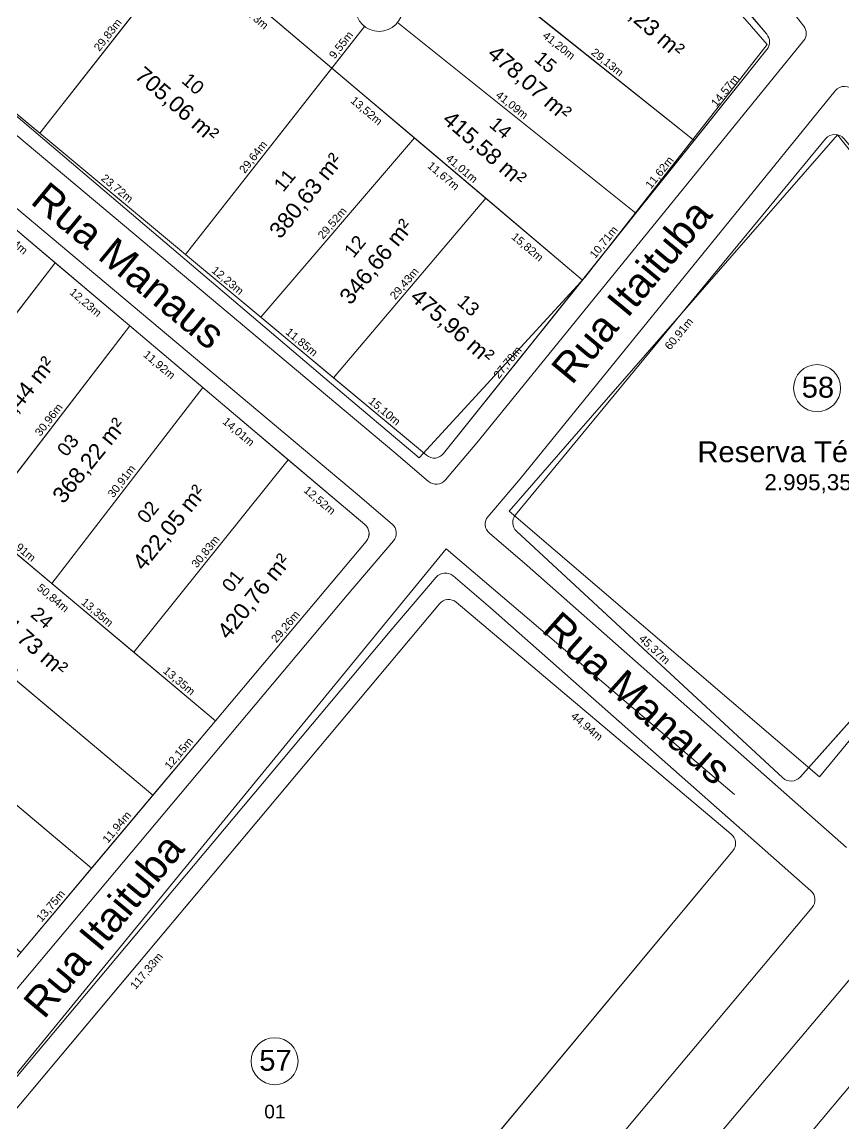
# Model space of a CAD drawing. Header units: metres. Extents: x 3808 to 8215, y 2374 to 6187.
# Drawn here: x 5760.7 to 5863.4, y 3396.2 to 3533.9 of the extents above; entities that cross this region are included whole.
import ezdxf

# ---------------------------------------------------------------- set-up
doc = ezdxf.new("R2010")
doc.units = ezdxf.units.M
for name, color, linetype in [('0 - MEIO FIO 2', 251, 'Continuous'), ('Areas Lotes', 1, 'Continuous'), ('Calçada', 8, 'Continuous'), ('COTAS', 7, 'Continuous'), ('Lote', 7, 'Continuous'), ('Nome das Ruas', 7, 'Continuous'), ('Nº Lote', 7, 'Continuous'), ('Nº. quadra', 7, 'Continuous'), ('quadras', 7, 'Continuous')]:
    doc.layers.add(name, color=color, linetype=linetype)
doc.styles.add('Arial', font='arial.ttf')
doc.dimstyles.new('Copy(2) of ISO-25', dxfattribs={"dimtxt": 1, "dimasz": 2.5, "dimexe": 1.25, "dimexo": 0.625, "dimgap": 0.2, "dimtad": 1, "dimtoh": 1, "dimlfac": 1, "dimzin": 1, "dimtxsty": 'Arial', "dimblk": 'NONE', "dimcen": 0, "dimse1": 1, "dimse2": 1, "dimsd1": 1, "dimsd2": 1, "dimclrt": 256, "dimaunit": 1, "dimadec": 3, "dimazin": 0, "dimtfac": 1, "dimtmove": 0, "dimatfit": 3, "dimldrblk": 'NONE', "dimfxl": 1, "dimtolj": 1, "dimtzin": 0, "dimarcsym": 0})

# ---------------------------------------------------------------- blocks, each defined once
blk = doc.blocks.new('*D7910')
at = {"layer": 'Defpoints', "color": 0, "linetype": 'Continuous', "transparency": 16777216}
for p in [(5821.87, 3537.27), (5821.87, 3537.27), (5844.63, 3519.09)]:
    blk.add_point(p, dxfattribs=at)
at = {"layer": 'COTAS', "linetype": 'Continuous', "lineweight": 5, "transparency": 16777216, "insert": (5833.75, 3528.8), "char_height": 1, "attachment_point": 5, "rotation": 321.3707, "style": 'Arial'}
blk.add_mtext('\\A1;29,13m', dxfattribs=at)
blk = doc.blocks.new('_None')
blk = doc.blocks.new('*D7916')
at = {"layer": 'Defpoints', "color": 0, "linetype": 'Continuous', "transparency": 16777216}
for p in [(5835.25, 3554.33), (5853.71, 3532.37), (5851.99, 3530.92)]:
    blk.add_point(p, dxfattribs=at)
at = {"layer": 'COTAS', "linetype": 'Continuous', "lineweight": 5, "transparency": 16777216, "insert": (5843.37, 3542.42), "char_height": 1, "attachment_point": 5, "rotation": 310.0569, "style": 'Arial'}
blk.add_mtext('\\A1;28,69m', dxfattribs=at)
blk = doc.blocks.new('*D7917')
at = {"layer": 'Defpoints', "color": 0, "linetype": 'Continuous', "transparency": 16777216}
for p in [(5853.73, 3530.46), (5853.73, 3530.46), (5844.63, 3519.09)]:
    blk.add_point(p, dxfattribs=at)
at = {"layer": 'COTAS', "linetype": 'Continuous', "lineweight": 5, "transparency": 16777216, "insert": (5848.56, 3525.28), "char_height": 1, "attachment_point": 5, "rotation": 51.331, "style": 'Arial'}
blk.add_mtext('\\A1;14,57m', dxfattribs=at)
blk = doc.blocks.new('*D7934')
at = {"layer": 'Defpoints', "color": 0, "linetype": 'Continuous', "transparency": 16777216}
for p in [(5781.27, 3543.48), (5799.38, 3528.15), (5797.94, 3526.46)]:
    blk.add_point(p, dxfattribs=at)
at = {"layer": 'COTAS', "linetype": 'Continuous', "lineweight": 5, "transparency": 16777216, "insert": (5789.4, 3534.73), "char_height": 1, "attachment_point": 5, "rotation": 319.75, "style": 'Arial'}
blk.add_mtext('\\A1;23,73m', dxfattribs=at)
blk = doc.blocks.new('*D7935')
at = {"layer": 'Defpoints', "color": 0, "linetype": 'Continuous', "transparency": 16777216}
for p in [(5763.63, 3558.42), (5799.38, 3528.15), (5799.38, 3528.15)]:
    blk.add_point(p, dxfattribs=at)
at = {"layer": 'COTAS', "linetype": 'Continuous', "lineweight": 5, "transparency": 16777216, "insert": (5782.02, 3543.9), "char_height": 1, "attachment_point": 5, "rotation": 319.75, "style": 'Arial'}
blk.add_mtext('\\A1;46,84m', dxfattribs=at)
blk = doc.blocks.new('*D7938')
at = {"layer": 'Defpoints', "color": 0, "linetype": 'Continuous', "transparency": 16777216}
for p in [(5781.27, 3543.48), (5781.27, 3543.48), (5762.86, 3520.01)]:
    blk.add_point(p, dxfattribs=at)
at = {"layer": 'COTAS', "linetype": 'Continuous', "lineweight": 5, "transparency": 16777216, "insert": (5771.43, 3532.24), "char_height": 1, "attachment_point": 5, "rotation": 51.8957, "style": 'Arial'}
blk.add_mtext('\\A1;29,83m', dxfattribs=at)
blk = doc.blocks.new('*D7939')
at = {"layer": 'Defpoints', "color": 0, "linetype": 'Continuous', "transparency": 16777216}
for p in [(5799.38, 3528.15), (5799.38, 3528.15), (5781.09, 3504.83)]:
    blk.add_point(p, dxfattribs=at)
at = {"layer": 'COTAS', "linetype": 'Continuous', "lineweight": 5, "transparency": 16777216, "insert": (5789.6, 3516.99), "char_height": 1, "attachment_point": 5, "rotation": 51.8957, "style": 'Arial'}
blk.add_mtext('\\A1;29,64m', dxfattribs=at)
blk = doc.blocks.new('*D7940')
at = {"layer": 'Defpoints', "color": 0, "linetype": 'Continuous', "transparency": 16777216}
for p in [(5805.27, 3535.67), (5805.27, 3535.67), (5799.38, 3528.15)]:
    blk.add_point(p, dxfattribs=at)
at = {"layer": 'COTAS', "linetype": 'Continuous', "lineweight": 5, "transparency": 16777216, "insert": (5800.58, 3530.99), "char_height": 1, "attachment_point": 5, "rotation": 51.8957, "style": 'Arial'}
blk.add_mtext('\\A1;9,55m', dxfattribs=at)
blk = doc.blocks.new('*D7942')
at = {"layer": 'Defpoints', "color": 0, "linetype": 'Continuous', "transparency": 16777216}
for p in [(5830.68, 3501.66), (5830.68, 3501.66), (5813.32, 3479.97)]:
    blk.add_point(p, dxfattribs=at)
at = {"layer": 'COTAS', "linetype": 'Continuous', "lineweight": 5, "transparency": 16777216, "insert": (5821.38, 3491.31), "char_height": 1, "attachment_point": 5, "rotation": 51.331, "style": 'Arial'}
blk.add_mtext('\\A1;27,78m', dxfattribs=at)
blk = doc.blocks.new('*D7943')
at = {"layer": 'Defpoints', "color": 0, "linetype": 'Continuous', "transparency": 16777216}
for p in [(5837.37, 3510.02), (5837.37, 3510.02), (5830.68, 3501.66)]:
    blk.add_point(p, dxfattribs=at)
at = {"layer": 'COTAS', "linetype": 'Continuous', "lineweight": 5, "transparency": 16777216, "insert": (5833.4, 3506.34), "char_height": 1, "attachment_point": 5, "rotation": 51.331, "style": 'Arial'}
blk.add_mtext('\\A1;10,71m', dxfattribs=at)
blk = doc.blocks.new('*D7944')
at = {"layer": 'Defpoints', "color": 0, "linetype": 'Continuous', "transparency": 16777216}
for p in [(5844.63, 3519.09), (5844.63, 3519.09), (5837.37, 3510.02)]:
    blk.add_point(p, dxfattribs=at)
at = {"layer": 'COTAS', "linetype": 'Continuous', "lineweight": 5, "transparency": 16777216, "insert": (5840.37, 3515.05), "char_height": 1, "attachment_point": 5, "rotation": 51.331, "style": 'Arial'}
blk.add_mtext('\\A1;11,62m', dxfattribs=at)
blk = doc.blocks.new('*D7945')
at = {"layer": 'Defpoints', "color": 0, "linetype": 'Continuous', "transparency": 16777216}
for p in [(5809.69, 3519.42), (5809.69, 3519.42), (5790.48, 3497.01)]:
    blk.add_point(p, dxfattribs=at)
at = {"layer": 'COTAS', "linetype": 'Continuous', "lineweight": 5, "transparency": 16777216, "insert": (5799.48, 3508.73), "char_height": 1, "attachment_point": 5, "rotation": 49.3974, "style": 'Arial'}
blk.add_mtext('\\A1;29,52m', dxfattribs=at)
blk = doc.blocks.new('*D7946')
at = {"layer": 'Defpoints', "color": 0, "linetype": 'Continuous', "transparency": 16777216}
for p in [(5818.6, 3511.88), (5818.6, 3511.88), (5799.59, 3489.42)]:
    blk.add_point(p, dxfattribs=at)
at = {"layer": 'COTAS', "linetype": 'Continuous', "lineweight": 5, "transparency": 16777216, "insert": (5808.48, 3501.17), "char_height": 1, "attachment_point": 5, "rotation": 49.7557, "style": 'Arial'}
blk.add_mtext('\\A1;29,43m', dxfattribs=at)
blk = doc.blocks.new('*D7947')
at = {"layer": 'Defpoints', "color": 0, "linetype": 'Continuous', "transparency": 16777216}
for p in [(5799.38, 3528.15), (5809.69, 3519.42), (5808.29, 3517.76)]:
    blk.add_point(p, dxfattribs=at)
at = {"layer": 'COTAS', "linetype": 'Continuous', "lineweight": 5, "transparency": 16777216, "insert": (5803.65, 3522.74), "char_height": 1, "attachment_point": 5, "rotation": 319.75, "style": 'Arial'}
blk.add_mtext('\\A1;13,52m', dxfattribs=at)
blk = doc.blocks.new('*D7948')
at = {"layer": 'Defpoints', "color": 0, "linetype": 'Continuous', "transparency": 16777216}
for p in [(5809.69, 3519.42), (5818.6, 3511.88), (5817.2, 3510.22)]:
    blk.add_point(p, dxfattribs=at)
at = {"layer": 'COTAS', "linetype": 'Continuous', "lineweight": 5, "transparency": 16777216, "insert": (5813.26, 3514.61), "char_height": 1, "attachment_point": 5, "rotation": 319.75, "style": 'Arial'}
blk.add_mtext('\\A1;11,67m', dxfattribs=at)
blk = doc.blocks.new('*D7949')
at = {"layer": 'Defpoints', "color": 0, "linetype": 'Continuous', "transparency": 16777216}
for p in [(5818.6, 3511.88), (5830.68, 3501.66), (5829.28, 3500)]:
    blk.add_point(p, dxfattribs=at)
at = {"layer": 'COTAS', "linetype": 'Continuous', "lineweight": 5, "transparency": 16777216, "insert": (5823.76, 3505.72), "char_height": 1, "attachment_point": 5, "rotation": 319.75, "style": 'Arial'}
blk.add_mtext('\\A1;15,82m', dxfattribs=at)
blk = doc.blocks.new('*D7950')
at = {"layer": 'Defpoints', "color": 0, "linetype": 'Continuous', "transparency": 16777216}
for p in [(5799.38, 3528.15), (5830.68, 3501.66), (5830.68, 3501.66)]:
    blk.add_point(p, dxfattribs=at)
at = {"layer": 'COTAS', "linetype": 'Continuous', "lineweight": 5, "transparency": 16777216, "insert": (5815.55, 3515.52), "char_height": 1, "attachment_point": 5, "rotation": 319.75, "style": 'Arial'}
blk.add_mtext('\\A1;41,01m', dxfattribs=at)
blk = doc.blocks.new('*D7951')
at = {"layer": 'Defpoints', "color": 0, "linetype": 'Continuous', "transparency": 16777216}
for p in [(5805.27, 3535.67), (5837.37, 3510.02), (5837.37, 3510.02)]:
    blk.add_point(p, dxfattribs=at)
at = {"layer": 'COTAS', "linetype": 'Continuous', "lineweight": 5, "transparency": 16777216, "insert": (5821.82, 3523.47), "char_height": 1, "attachment_point": 5, "rotation": 321.3707, "style": 'Arial'}
blk.add_mtext('\\A1;41,09m', dxfattribs=at)
blk = doc.blocks.new('*D7952')
at = {"layer": 'Defpoints', "color": 0, "linetype": 'Continuous', "transparency": 16777216}
for p in [(5812.44, 3544.81), (5844.63, 3519.09), (5843.28, 3517.4)]:
    blk.add_point(p, dxfattribs=at)
at = {"layer": 'COTAS', "linetype": 'Continuous', "lineweight": 5, "transparency": 16777216, "insert": (5827.69, 3530.89), "char_height": 1, "attachment_point": 5, "rotation": 321.3707, "style": 'Arial'}
blk.add_mtext('\\A1;41,20m', dxfattribs=at)
blk = doc.blocks.new('*D7953')
at = {"layer": 'Defpoints', "color": 0, "linetype": 'Continuous', "transparency": 16777216}
for p in [(5745.49, 3534.48), (5762.86, 3520.01), (5762.86, 3520.01)]:
    blk.add_point(p, dxfattribs=at)
at = {"layer": 'COTAS', "linetype": 'Continuous', "lineweight": 5, "transparency": 16777216, "insert": (5754.69, 3527.86), "char_height": 1, "attachment_point": 5, "rotation": 320.2079, "style": 'Arial'}
blk.add_mtext('\\A1;22,61m', dxfattribs=at)
blk = doc.blocks.new('*D7954')
at = {"layer": 'Defpoints', "color": 0, "linetype": 'Continuous', "transparency": 16777216}
for p in [(5762.86, 3520.01), (5781.09, 3504.83), (5781.09, 3504.83)]:
    blk.add_point(p, dxfattribs=at)
at = {"layer": 'COTAS', "linetype": 'Continuous', "lineweight": 5, "transparency": 16777216, "insert": (5772.49, 3513.04), "char_height": 1, "attachment_point": 5, "rotation": 320.2079, "style": 'Arial'}
blk.add_mtext('\\A1;23,72m', dxfattribs=at)
blk = doc.blocks.new('*D7955')
at = {"layer": 'Defpoints', "color": 0, "linetype": 'Continuous', "transparency": 16777216}
for p in [(5781.09, 3504.83), (5790.48, 3497.01), (5790.48, 3497.01)]:
    blk.add_point(p, dxfattribs=at)
at = {"layer": 'COTAS', "linetype": 'Continuous', "lineweight": 5, "transparency": 16777216, "insert": (5786.3, 3501.53), "char_height": 1, "attachment_point": 5, "rotation": 320.2079, "style": 'Arial'}
blk.add_mtext('\\A1;12,23m', dxfattribs=at)
blk = doc.blocks.new('*D7956')
at = {"layer": 'Defpoints', "color": 0, "linetype": 'Continuous', "transparency": 16777216}
for p in [(5790.48, 3497.01), (5799.59, 3489.42), (5799.59, 3489.42)]:
    blk.add_point(p, dxfattribs=at)
at = {"layer": 'COTAS', "linetype": 'Continuous', "lineweight": 5, "transparency": 16777216, "insert": (5795.55, 3493.83), "char_height": 1, "attachment_point": 5, "rotation": 320.2079, "style": 'Arial'}
blk.add_mtext('\\A1;11,85m', dxfattribs=at)
blk = doc.blocks.new('*D7957')
at = {"layer": 'Defpoints', "color": 0, "linetype": 'Continuous', "transparency": 16777216}
for p in [(5799.59, 3489.42), (5811.19, 3479.75), (5811.19, 3479.75)]:
    blk.add_point(p, dxfattribs=at)
at = {"layer": 'COTAS', "linetype": 'Continuous', "lineweight": 5, "transparency": 16777216, "insert": (5805.9, 3485.2), "char_height": 1, "attachment_point": 5, "rotation": 320.2079, "style": 'Arial'}
blk.add_mtext('\\A1;15,10m', dxfattribs=at)
blk = doc.blocks.new('*D8037')
at = {"layer": 'Defpoints', "color": 0, "linetype": 'Continuous', "transparency": 16777216}
for p in [(5894.01, 3480.06), (5894.01, 3480.06), (5857.87, 3439.54)]:
    blk.add_point(p, dxfattribs=at)
at = {"layer": 'COTAS', "linetype": 'Continuous', "lineweight": 5, "transparency": 16777216, "insert": (5875.34, 3460.33), "char_height": 1, "attachment_point": 5, "rotation": 48.2634, "style": 'Arial'}
blk.add_mtext('\\A1;54,29m', dxfattribs=at)
blk = doc.blocks.new('*D8038')
at = {"layer": 'Defpoints', "color": 0, "linetype": 'Continuous', "transparency": 16777216}
for p in [(5822.44, 3470.26), (5822.44, 3470.26), (5855.73, 3439.44)]:
    blk.add_point(p, dxfattribs=at)
at = {"layer": 'COTAS', "linetype": 'Continuous', "lineweight": 5, "transparency": 16777216, "insert": (5839.63, 3455.44), "char_height": 1, "attachment_point": 5, "rotation": 317.2032, "style": 'Arial'}
blk.add_mtext('\\A1;45,37m', dxfattribs=at)
blk = doc.blocks.new('*D8039')
at = {"layer": 'Defpoints', "color": 0, "linetype": 'Continuous', "transparency": 16777216}
for p in [(5861.06, 3519.31), (5862.79, 3517.88), (5822.3, 3472.32)]:
    blk.add_point(p, dxfattribs=at)
at = {"layer": 'COTAS', "linetype": 'Continuous', "lineweight": 5, "transparency": 16777216, "insert": (5842.79, 3494.89), "char_height": 1, "attachment_point": 5, "rotation": 50.49, "style": 'Arial'}
blk.add_mtext('\\A1;60,91m', dxfattribs=at)
blk = doc.blocks.new('*D8042')
at = {"layer": 'Defpoints', "color": 0, "linetype": 'Continuous', "transparency": 16777216}
for p in [(5849.46, 3430.32), (5849.46, 3430.32), (5774.21, 3339.88)]:
    blk.add_point(p, dxfattribs=at)
at = {"layer": 'COTAS', "linetype": 'Continuous', "lineweight": 5, "transparency": 16777216, "insert": (5811.22, 3385.61), "char_height": 1, "attachment_point": 5, "rotation": 50.2376, "style": 'Arial'}
blk.add_mtext('\\A1;117,65m', dxfattribs=at)
blk = doc.blocks.new('*D8043')
at = {"layer": 'Defpoints', "color": 0, "linetype": 'Continuous', "transparency": 16777216}
for p in [(5812.8, 3461.2), (5814.57, 3459.72), (5737.44, 3371.27)]:
    blk.add_point(p, dxfattribs=at)
at = {"layer": 'COTAS', "linetype": 'Continuous', "lineweight": 5, "transparency": 16777216, "insert": (5776.27, 3415.26), "char_height": 1, "attachment_point": 5, "rotation": 50.0402, "style": 'Arial'}
blk.add_mtext('\\A1;117,33m', dxfattribs=at)
blk = doc.blocks.new('*D8044')
at = {"layer": 'Defpoints', "color": 0, "linetype": 'Continuous', "transparency": 16777216}
for p in [(5814.91, 3461.38), (5849.28, 3432.43), (5847.85, 3430.73)]:
    blk.add_point(p, dxfattribs=at)
at = {"layer": 'COTAS', "linetype": 'Continuous', "lineweight": 5, "transparency": 16777216, "insert": (5831.18, 3445.82), "char_height": 1, "attachment_point": 5, "rotation": 319.8828, "style": 'Arial'}
blk.add_mtext('\\A1;44,94m', dxfattribs=at)
blk = doc.blocks.new('*D8055')
at = {"layer": 'Defpoints', "color": 0, "linetype": 'Continuous', "transparency": 16777216}
for p in [(5769.33, 3428.14), (5769.33, 3428.14), (5760.48, 3417.62)]:
    blk.add_point(p, dxfattribs=at)
at = {"layer": 'COTAS', "linetype": 'Continuous', "lineweight": 5, "transparency": 16777216, "insert": (5764.29, 3423.39), "char_height": 1, "attachment_point": 5, "rotation": 49.9524, "style": 'Arial'}
blk.add_mtext('\\A1;13,75m', dxfattribs=at)
blk = doc.blocks.new('*D8056')
at = {"layer": 'Defpoints', "color": 0, "linetype": 'Continuous', "transparency": 16777216}
for p in [(5777.01, 3437.28), (5777.01, 3437.28), (5769.33, 3428.14)]:
    blk.add_point(p, dxfattribs=at)
at = {"layer": 'COTAS', "linetype": 'Continuous', "lineweight": 5, "transparency": 16777216, "insert": (5772.56, 3433.23), "char_height": 1, "attachment_point": 5, "rotation": 49.9524, "style": 'Arial'}
blk.add_mtext('\\A1;11,94m', dxfattribs=at)
blk = doc.blocks.new('*D8057')
at = {"layer": 'Defpoints', "color": 0, "linetype": 'Continuous', "transparency": 16777216}
for p in [(5784.83, 3446.59), (5784.83, 3446.59), (5777.01, 3437.28)]:
    blk.add_point(p, dxfattribs=at)
at = {"layer": 'COTAS', "linetype": 'Continuous', "lineweight": 5, "transparency": 16777216, "insert": (5780.31, 3442.45), "char_height": 1, "attachment_point": 5, "rotation": 49.9524, "style": 'Arial'}
blk.add_mtext('\\A1;12,15m', dxfattribs=at)
blk = doc.blocks.new('*D8058')
at = {"layer": 'Defpoints', "color": 0, "linetype": 'Continuous', "transparency": 16777216}
for p in [(5803.66, 3468.99), (5803.66, 3468.99), (5784.83, 3446.59)]:
    blk.add_point(p, dxfattribs=at)
at = {"layer": 'COTAS', "linetype": 'Continuous', "lineweight": 5, "transparency": 16777216, "insert": (5793.63, 3458.3), "char_height": 1, "attachment_point": 5, "rotation": 49.9524, "style": 'Arial'}
blk.add_mtext('\\A1;29,26m', dxfattribs=at)
blk = doc.blocks.new('*D8068')
at = {"layer": 'Defpoints', "color": 0, "linetype": 'Continuous', "transparency": 16777216}
for p in [(5755.67, 3511.52), (5764.79, 3503.82), (5763.36, 3502.13)]:
    blk.add_point(p, dxfattribs=at)
at = {"layer": 'COTAS', "linetype": 'Continuous', "lineweight": 5, "transparency": 16777216, "insert": (5759.32, 3506.59), "char_height": 1, "attachment_point": 5, "rotation": 319.7854, "style": 'Arial'}
blk.add_mtext('\\A1;11,94m', dxfattribs=at)
blk = doc.blocks.new('*D8069')
at = {"layer": 'Defpoints', "color": 0, "linetype": 'Continuous', "transparency": 16777216}
for p in [(5764.79, 3503.82), (5774.13, 3495.92), (5772.7, 3494.23)]:
    blk.add_point(p, dxfattribs=at)
at = {"layer": 'COTAS', "linetype": 'Continuous', "lineweight": 5, "transparency": 16777216, "insert": (5768.55, 3498.79), "char_height": 1, "attachment_point": 5, "rotation": 319.7854, "style": 'Arial'}
blk.add_mtext('\\A1;12,23m', dxfattribs=at)
blk = doc.blocks.new('*D8070')
at = {"layer": 'Defpoints', "color": 0, "linetype": 'Continuous', "transparency": 16777216}
for p in [(5774.13, 3495.92), (5783.22, 3488.23), (5781.8, 3486.54)]:
    blk.add_point(p, dxfattribs=at)
at = {"layer": 'COTAS', "linetype": 'Continuous', "lineweight": 5, "transparency": 16777216, "insert": (5777.76, 3491), "char_height": 1, "attachment_point": 5, "rotation": 319.7854, "style": 'Arial'}
blk.add_mtext('\\A1;11,92m', dxfattribs=at)
blk = doc.blocks.new('*D8071')
at = {"layer": 'Defpoints', "color": 0, "linetype": 'Continuous', "transparency": 16777216}
for p in [(5783.22, 3488.23), (5793.92, 3479.18), (5792.5, 3477.49)]:
    blk.add_point(p, dxfattribs=at)
at = {"layer": 'COTAS', "linetype": 'Continuous', "lineweight": 5, "transparency": 16777216, "insert": (5787.66, 3482.63), "char_height": 1, "attachment_point": 5, "rotation": 319.7854, "style": 'Arial'}
blk.add_mtext('\\A1;14,01m', dxfattribs=at)
blk = doc.blocks.new('*D8072')
at = {"layer": 'Defpoints', "color": 0, "linetype": 'Continuous', "transparency": 16777216}
for p in [(5793.92, 3479.18), (5803.48, 3471.1), (5802.06, 3469.41)]:
    blk.add_point(p, dxfattribs=at)
at = {"layer": 'COTAS', "linetype": 'Continuous', "lineweight": 5, "transparency": 16777216, "insert": (5797.79, 3474.06), "char_height": 1, "attachment_point": 5, "rotation": 319.7854, "style": 'Arial'}
blk.add_mtext('\\A1;12,52m', dxfattribs=at)
blk = doc.blocks.new('*D8100')
at = {"layer": 'Defpoints', "color": 0, "linetype": 'Continuous', "transparency": 16777216}
for p in [(5731.23, 3460.23), (5769.33, 3428.14), (5769.33, 3428.14)]:
    blk.add_point(p, dxfattribs=at)
at = {"layer": 'COTAS', "linetype": 'Continuous', "lineweight": 5, "transparency": 16777216, "insert": (5750.8, 3444.8), "char_height": 1, "attachment_point": 5, "rotation": 319.8953, "style": 'Arial'}
blk.add_mtext('\\A1;49,81m', dxfattribs=at)
blk = doc.blocks.new('*D8102')
at = {"layer": 'Defpoints', "color": 0, "linetype": 'Continuous', "transparency": 16777216}
for p in [(5738.45, 3469.6), (5777.01, 3437.28), (5777.01, 3437.28)]:
    blk.add_point(p, dxfattribs=at)
at = {"layer": 'COTAS', "linetype": 'Continuous', "lineweight": 5, "transparency": 16777216, "insert": (5758.25, 3454.06), "char_height": 1, "attachment_point": 5, "rotation": 320.0342, "style": 'Arial'}
blk.add_mtext('\\A1;50,31m', dxfattribs=at)
blk = doc.blocks.new('*D8104')
at = {"layer": 'Defpoints', "color": 0, "linetype": 'Continuous', "transparency": 16777216}
for p in [(5745.87, 3479.24), (5784.83, 3446.59), (5783.44, 3444.92)]:
    blk.add_point(p, dxfattribs=at)
at = {"layer": 'COTAS', "linetype": 'Continuous', "lineweight": 5, "transparency": 16777216, "insert": (5764.47, 3461.86), "char_height": 1, "attachment_point": 5, "rotation": 320.0342, "style": 'Arial'}
blk.add_mtext('\\A1;50,84m', dxfattribs=at)
blk = doc.blocks.new('*D8109')
at = {"layer": 'Defpoints', "color": 0, "linetype": 'Continuous', "transparency": 16777216}
for p in [(5755.24, 3471.39), (5764.37, 3463.74), (5764.37, 3463.74)]:
    blk.add_point(p, dxfattribs=at)
at = {"layer": 'COTAS', "linetype": 'Continuous', "lineweight": 5, "transparency": 16777216, "insert": (5760.32, 3468.18), "char_height": 1, "attachment_point": 5, "rotation": 320.0342, "style": 'Arial'}
blk.add_mtext('\\A1;11,91m', dxfattribs=at)
blk = doc.blocks.new('*D8110')
at = {"layer": 'Defpoints', "color": 0, "linetype": 'Continuous', "transparency": 16777216}
for p in [(5764.37, 3463.74), (5774.6, 3455.16), (5774.6, 3455.16)]:
    blk.add_point(p, dxfattribs=at)
at = {"layer": 'COTAS', "linetype": 'Continuous', "lineweight": 5, "transparency": 16777216, "insert": (5770, 3460.06), "char_height": 1, "attachment_point": 5, "rotation": 320.0342, "style": 'Arial'}
blk.add_mtext('\\A1;13,35m', dxfattribs=at)
blk = doc.blocks.new('*D8111')
at = {"layer": 'Defpoints', "color": 0, "linetype": 'Continuous', "transparency": 16777216}
for p in [(5774.6, 3455.16), (5784.83, 3446.59), (5784.83, 3446.59)]:
    blk.add_point(p, dxfattribs=at)
at = {"layer": 'COTAS', "linetype": 'Continuous', "lineweight": 5, "transparency": 16777216, "insert": (5780.23, 3451.49), "char_height": 1, "attachment_point": 5, "rotation": 320.0342, "style": 'Arial'}
blk.add_mtext('\\A1;13,35m', dxfattribs=at)
blk = doc.blocks.new('*D8112')
at = {"layer": 'Defpoints', "color": 0, "linetype": 'Continuous', "transparency": 16777216}
for p in [(5764.79, 3503.82), (5764.79, 3503.82), (5745.87, 3479.24)]:
    blk.add_point(p, dxfattribs=at)
at = {"layer": 'COTAS', "linetype": 'Continuous', "lineweight": 5, "transparency": 16777216, "insert": (5754.7, 3492.02), "char_height": 1, "attachment_point": 5, "rotation": 52.4104, "style": 'Arial'}
blk.add_mtext('\\A1;31,01m', dxfattribs=at)
blk = doc.blocks.new('*D8115')
at = {"layer": 'Defpoints', "color": 0, "linetype": 'Continuous', "transparency": 16777216}
for p in [(5774.13, 3495.92), (5774.13, 3495.92), (5755.24, 3471.39)]:
    blk.add_point(p, dxfattribs=at)
at = {"layer": 'COTAS', "linetype": 'Continuous', "lineweight": 5, "transparency": 16777216, "insert": (5764.05, 3484.15), "char_height": 1, "attachment_point": 5, "rotation": 52.4104, "style": 'Arial'}
blk.add_mtext('\\A1;30,96m', dxfattribs=at)
blk = doc.blocks.new('*D8116')
at = {"layer": 'Defpoints', "color": 0, "linetype": 'Continuous', "transparency": 16777216}
for p in [(5783.22, 3488.23), (5783.22, 3488.23), (5764.37, 3463.74)]:
    blk.add_point(p, dxfattribs=at)
at = {"layer": 'COTAS', "linetype": 'Continuous', "lineweight": 5, "transparency": 16777216, "insert": (5773.16, 3476.47), "char_height": 1, "attachment_point": 5, "rotation": 52.4104, "style": 'Arial'}
blk.add_mtext('\\A1;30,91m', dxfattribs=at)
blk = doc.blocks.new('*D8117')
at = {"layer": 'Defpoints', "color": 0, "linetype": 'Continuous', "transparency": 16777216}
for p in [(5793.92, 3479.18), (5793.92, 3479.18), (5774.6, 3455.16)]:
    blk.add_point(p, dxfattribs=at)
at = {"layer": 'COTAS', "linetype": 'Continuous', "lineweight": 5, "transparency": 16777216, "insert": (5783.64, 3467.67), "char_height": 1, "attachment_point": 5, "rotation": 51.1844, "style": 'Arial'}
blk.add_mtext('\\A1;30,83m', dxfattribs=at)

msp = doc.modelspace()

# ---------------------------------------------------------------- linework, layer by layer
at = {"layer": '0 - MEIO FIO 2', "lineweight": 5}
for p, q in [((5853.75, 3531.103), (5827.343, 3561.548)), ((5744.501, 3535.258), (5799.336, 3488.702)), ((5830.977, 3501.975), (5853.75, 3531.103)), ((5829.649, 3482.085), (5862.549, 3519.804)), ((5862.549, 3519.804), (5891.494, 3482.983)), ((5810.263, 3479.425), (5830.977, 3501.975)), ((5936.624, 3500.401), (5679.736, 3195.508)), ((5943.249, 3495.36), (5687.968, 3190.876)), ((5799.336, 3488.702), (5810.263, 3479.425)), ((5829.649, 3482.085), (5821.521, 3472.766)), ((5860.305, 3439.587), (5893.597, 3479.992)), ((5821.521, 3472.766), (5860.305, 3439.587)), ((5737.691, 3375.311), (5813.632, 3468.049)), ((5813.632, 3468.049), (5849.696, 3437.345))]:
    msp.add_line(p, q, dxfattribs=at)
at = {"layer": 'Calçada', "linetype": 'Continuous', "lineweight": 5}
for p, q in [((5858.323, 3533.396), (5853.121, 3540.102)), ((5745.491, 3531.897), (5807.091, 3480.202)), ((5817.5, 3481.305), (5858.302, 3531.531)), ((5802.571, 3474.858), (5741.014, 3526.516)), ((5822.882, 3476.829), (5862.267, 3525.31)), ((5813.551, 3476.668), (5817.5, 3481.305)), ((5807.091, 3480.202), (5811.436, 3476.499)), ((5818.877, 3472.126), (5822.882, 3476.829)), ((5806.898, 3471.169), (5802.571, 3474.858)), ((5801.295, 3462.277), (5807.067, 3469.055)), ((5823.782, 3465.974), (5819.046, 3470.012)), ((5863.667, 3430.742), (5823.782, 3465.974)), ((5806.641, 3457.757), (5812.393, 3464.513)), ((5814.509, 3464.682), (5819.194, 3460.687)), ((5733.379, 3381.348), (5801.295, 3462.277)), ((5819.194, 3460.687), (5859.219, 3425.331)), ((5738.728, 3376.832), (5806.641, 3457.757)), ((5859.375, 3423.242), (5781.28, 3330.269))]:
    msp.add_line(p, q, dxfattribs=at)
at = {"layer": 'Calçada', "linetype": 'Continuous', "lineweight": 5, "flags": 128}
msp.add_lwpolyline([(5863.209, 3431.146), (5863.153, 3431.196)], dxfattribs=at)
at = {"layer": 'Calçada', "linetype": 'Continuous', "lineweight": 5}
for centre, start, end in [((5857.137, 3532.477), 320.91049, 37.80315), ((5863.431, 3524.364), 37.80315, 140.91049), ((5812.409, 3477.641), 229.55468, 319.58333), ((5820.019, 3471.154), 139.58333, 229.55468), ((5805.925, 3470.027), 319.58333, 49.55468), ((5813.535, 3463.54), 49.55468, 139.58333), ((5858.226, 3424.207), 319.971, 48.54372)]:
    msp.add_arc(centre, 1.5, start, end, dxfattribs=at)
at = {"layer": 'Lote', "linetype": 'Continuous', "lineweight": 5}
for p, q in [((5844.628, 3519.087), (5776.395, 3573.613)), ((5830.678, 3501.656), (5763.628, 3558.418)), ((5781.268, 3543.484), (5762.86, 3520.011)), ((5837.368, 3510.015), (5807.564, 3533.832)), ((5803.457, 3533.354), (5781.087, 3504.83)), ((5809.694, 3519.42), (5790.481, 3497.005)), ((5818.601, 3511.88), (5799.589, 3489.418)), ((5764.789, 3503.817), (5733.024, 3462.554)), ((5784.833, 3446.588), (5717.478, 3503.038)), ((5774.125, 3495.923), (5755.239, 3471.39)), ((5777.012, 3437.284), (5709.727, 3493.674)), ((5783.224, 3488.23), (5764.37, 3463.738)), ((5774.602, 3455.163), (5793.925, 3479.183)), ((5769.328, 3428.141), (5733.479, 3458.334))]:
    msp.add_line(p, q, dxfattribs=at)
at = {"layer": 'Lote', "linetype": 'Continuous', "lineweight": 5, "flags": 128}
for points in [[(5803.06, 3537.601), (5770.27, 3566.323), (5763.628, 3558.418), (5799.378, 3528.153), (5803.457, 3533.354)], [(5807.564, 3533.832), (5837.368, 3510.015), (5844.628, 3519.087), (5812.44, 3544.809), (5807.082, 3537.977)], [(5803.457, 3533.354), (5799.378, 3528.153), (5830.678, 3501.656), (5837.368, 3510.015), (5807.564, 3533.832)], [(5733.479, 3458.334), (5769.328, 3428.141), (5777.012, 3437.284), (5738.45, 3469.602), (5733.024, 3462.554)], [(5729.441, 3457.899), (5723.423, 3450.081), (5760.481, 3417.616), (5769.328, 3428.141), (5733.479, 3458.334)]]:
    msp.add_lwpolyline(points, dxfattribs=at)
for points in [[(5763.628, 3558.418), (5745.298, 3536.6, 0.4154623), (5745.486, 3534.483), (5762.86, 3520.011), (5781.268, 3543.484)], [(5821.871, 3537.272), (5844.628, 3519.087), (5853.733, 3530.465, 0.3576871), (5853.71, 3532.367), (5835.246, 3554.327)], [(5799.589, 3489.418), (5811.192, 3479.754, 0.4199664), (5813.323, 3479.969), (5830.678, 3501.656), (5818.601, 3511.88)], [(5803.663, 3468.991, 0.41336), (5803.483, 3471.101), (5793.925, 3479.183), (5774.602, 3455.163), (5784.833, 3446.588)]]:
    msp.add_lwpolyline(points, format="xyb", close=True, dxfattribs=at)
for points in [[(5799.378, 3528.153), (5781.268, 3543.484), (5762.86, 3520.011), (5781.087, 3504.83)], [(5809.694, 3519.42), (5799.378, 3528.153), (5781.087, 3504.83), (5790.481, 3497.005)], [(5818.601, 3511.88), (5809.694, 3519.42), (5790.481, 3497.005), (5799.589, 3489.418)], [(5736.724, 3486.908), (5745.871, 3479.242), (5764.789, 3503.817), (5755.674, 3511.524)], [(5774.125, 3495.923), (5764.789, 3503.817), (5745.871, 3479.242), (5755.239, 3471.39)], [(5755.239, 3471.39), (5764.37, 3463.738), (5783.224, 3488.23), (5774.125, 3495.923)], [(5793.925, 3479.183), (5783.224, 3488.23), (5764.37, 3463.738), (5774.602, 3455.163)], [(5745.871, 3479.242), (5738.45, 3469.602), (5777.012, 3437.284), (5784.833, 3446.588)]]:
    msp.add_lwpolyline(points, close=True, dxfattribs=at)
at = {"layer": 'Nº. quadra', "lineweight": 5}
for centre, start, end in [((5805.269, 3535.666), 180, 0), ((5859.993, 3488.156), 0, 180), ((5859.993, 3488.156), 180, 0), ((5792.214, 3404.039), 0, 180), ((5792.214, 3404.039), 180, 0)]:
    msp.add_arc(centre, 2.937, start, end, dxfattribs=at)
at = {"layer": 'quadras', "linetype": 'Continuous', "lineweight": 5}
for p, q in [((5853.71, 3532.367), (5798.854, 3597.611)), ((5745.486, 3534.483), (5811.192, 3479.754)), ((5813.323, 3479.969), (5853.733, 3530.465)), ((5803.483, 3471.101), (5738.493, 3526.05)), ((5861.056, 3519.308), (5822.304, 3472.316)), ((5857.869, 3439.541), (5894.014, 3480.056)), ((5822.442, 3470.261), (5855.731, 3439.439)), ((5728.28, 3379.304), (5803.663, 3468.991)), ((5812.796, 3461.199), (5737.441, 3371.265)), ((5849.278, 3432.427), (5814.913, 3461.383)), ((5774.212, 3339.879), (5849.464, 3430.32))]:
    msp.add_line(p, q, dxfattribs=at)
at = {"layer": 'quadras', "linetype": 'Continuous', "lineweight": 5, "flags": 128}
for points in [[(5855.731, 3439.439, 0.4196437), (5857.869, 3439.541), (5894.014, 3480.056, 0.3697915), (5894.053, 3482.007), (5863.372, 3519.307, 0.471901), (5861.056, 3519.308), (5822.304, 3472.316, 0.3975099), (5822.442, 3470.261)], [(5894.014, 3480.056, 0.3697915), (5894.053, 3482.007), (5863.372, 3519.307, 0.471901), (5861.056, 3519.308), (5822.304, 3472.316, 0.3975099), (5822.442, 3470.261), (5855.731, 3439.439, 0.4196437), (5857.869, 3439.541)], [(5814.913, 3461.383, 0.4150188), (5812.796, 3461.199), (5737.441, 3371.265, 0.4113344), (5737.616, 3369.162), (5772.084, 3339.698, 0.4181099), (5774.212, 3339.879), (5849.464, 3430.32, 0.4124008), (5849.278, 3432.427)], [(5849.464, 3430.32, 0.4124008), (5849.278, 3432.427), (5814.913, 3461.383, 0.4150188), (5812.796, 3461.199), (5737.441, 3371.265, 0.4113344), (5737.616, 3369.162), (5772.084, 3339.698, 0.4181099), (5774.212, 3339.879)]]:
    msp.add_lwpolyline(points, format="xyb", close=True, dxfattribs=at)
at = {"layer": 'quadras', "linetype": 'Continuous', "lineweight": 5}
for centre, start, end in [((5852.562, 3531.402), 321.33097, 40.05687), ((5862.213, 3518.354), 39.43928, 140.48996), ((5812.152, 3480.906), 230.2079, 321.33097), ((5823.461, 3471.361), 140.48996, 227.2032), ((5802.514, 3469.956), 319.95239, 49.78538), ((5813.946, 3460.236), 49.88277, 140.04024), ((5856.75, 3440.539), 227.2032, 318.26341), ((5848.311, 3431.28), 320.23761, 49.88277)]:
    msp.add_arc(centre, 1.5, start, end, dxfattribs=at)

# ---------------------------------------------------------------- texts
at = {"layer": 'Areas Lotes', "color": 1, "lineweight": 5, "style": 'Arial'}
for s, rotation, p in [('547,23 m²', 318.90341, (5832.794, 3537.571)), ('478,07 m²', 318.90341, (5818.674, 3529.71)), ('705,06 m²', 318.90341, (5774.612, 3526.998)), ('415,58 m²', 318.90341, (5813.044, 3521.493)), ('380,63 m²', 50.94257, (5792.916, 3506.681)), ('346,66 m²', 50.94257, (5801.695, 3498.434)), ('475,96 m²', 318.90341, (5809.018, 3499.309)), ('378,44 m²', 50.94257, (5756.988, 3481.258)), ('368,22 m²', 50.94257, (5765.831, 3473.587)), ('422,05 m²', 50.94257, (5775.836, 3465.218)), ('420,76 m²', 50.94257, (5786.424, 3456.617)), ('614,73 m²', 318.90341, (5755.738, 3460.271))]:
    msp.add_text(s, height=2.0071, rotation=rotation, dxfattribs=at).set_placement(p)
at = {"layer": 'Nome das Ruas', "lineweight": 5, "style": 'Arial'}
for s, height, rotation, p in [('Rua Manaus', 3.6842, 320.50736, (5761.556, 3511.32, 190.804)), ('Rua Itaituba', 3.68425, 50.27315, (5829.348, 3488.426, 190.804)), ('Rua Manaus', 3.6842, 318.25074, (5825.442, 3457.765, 190.804)), ('Rua Itaituba', 3.68425, 50.27315, (5763.388, 3409.168, 190.804))]:
    msp.add_text(s, height=height, rotation=rotation, dxfattribs=at).set_placement(p)
at = {"layer": 'Nº Lote', "lineweight": 5, "style": 'Arial'}
for s, rotation, p in [('15', 318.90341, (5824.532, 3529.131, 1.156)), ('10', 318.90341, (5780.47, 3526.419, 1.156)), ('14', 318.90341, (5818.901, 3520.914, 1.156)), ('11', 50.94257, (5793.287, 3512.556, 1.156)), ('12', 50.94257, (5802.065, 3504.309, 1.156)), ('13', 318.90341, (5814.876, 3498.73, 1.156)), ('03', 50.94257, (5766.201, 3479.462, 1.156)), ('02', 50.94257, (5776.207, 3471.093, 1.156)), ('01', 50.94257, (5786.794, 3462.492, 1.156)), ('24', 318.90341, (5761.596, 3459.692, 1.156))]:
    msp.add_text(s, height=1.706, rotation=rotation, dxfattribs=at).set_placement(p)
msp.add_text('01', height=1.706, dxfattribs=at).set_placement((5790.919, 3396.89, 1.156))
at = {"layer": 'Nº. quadra', "lineweight": 5, "style": 'Arial'}
for s, height, p in [('58', 2.6083, (5858.073, 3486.959)), ('Reserva Técnica 01', 2.60834, (5845.043, 3478.895)), ('57', 2.6083, (5790.293, 3402.843))]:
    msp.add_text(s, height=height, dxfattribs=at).set_placement(p)
at = {"layer": 'Nº. quadra', "color": 1, "lineweight": 5, "style": 'Arial'}
msp.add_text('2.995,35 m²', height=2.0071, dxfattribs=at).set_placement((5853.413, 3475.388))

# ---------------------------------------------------------------- dimensions: what is measured, and where the dimension line sits
at = {"layer": 'COTAS', "linetype": 'Continuous', "lineweight": 5}
for p1, p2, distance, picture, middle in [((5763.628, 3558.418), (5799.378, 3528.153), 0, '*D7935', (5782.021, 3543.897)), ((5835.246, 3554.327), (5853.71, 3532.367), -2.248, '*D7916', (5843.371, 3542.416)), ((5812.44, 3544.809), (5844.628, 3519.087), -2.153, '*D7952', (5827.689, 3530.891)), ((5762.86, 3520.011), (5781.268, 3543.484), 0, '*D7938', (5771.434, 3532.242)), ((5844.628, 3519.087), (5821.871, 3537.272), 0, '*D7910', (5833.75, 3528.805)), ((5805.269, 3535.666), (5837.368, 3510.015), 0, '*D7951', (5821.819, 3523.466)), ((5745.486, 3534.483), (5762.86, 3520.011), 0, '*D7953', (5754.686, 3527.862)), ((5844.628, 3519.087), (5853.733, 3530.465), 0, '*D7917', (5848.555, 3525.276)), ((5781.087, 3504.83), (5799.378, 3528.153), 0, '*D7939', (5789.602, 3516.986)), ((5799.378, 3528.153), (5809.694, 3519.42), -2.169, '*D7947', (5803.652, 3522.742)), ((5799.378, 3528.153), (5830.678, 3501.656), 0, '*D7950', (5815.546, 3515.516)), ((5790.481, 3497.005), (5809.694, 3519.42), 0, '*D7945', (5799.48, 3508.734)), ((5822.304, 3472.316), (5861.056, 3519.308), -2.244, '*D8039', (5842.794, 3494.894)), ((5799.589, 3489.418), (5818.601, 3511.88), 0, '*D7946', (5808.484, 3501.167)), ((5745.871, 3479.242), (5764.789, 3503.817), 0, '*D8112', (5754.695, 3492.018)), ((5813.323, 3479.969), (5830.678, 3501.656), 0, '*D7942', (5821.375, 3491.313)), ((5755.239, 3471.39), (5774.125, 3495.923), 0, '*D8115', (5764.047, 3484.145)), ((5764.37, 3463.738), (5783.224, 3488.23), 0, '*D8116', (5773.163, 3476.472)), ((5857.869, 3439.541), (5894.014, 3480.056), 0, '*D8037', (5875.344, 3460.331)), ((5745.871, 3479.242), (5784.833, 3446.588), -2.176, '*D8104', (5764.469, 3461.861)), ((5774.602, 3455.163), (5793.925, 3479.183), 0, '*D8117', (5783.639, 3467.675)), ((5855.731, 3439.439), (5822.442, 3470.261), 0, '*D8038', (5839.631, 3455.437)), ((5738.45, 3469.602), (5777.012, 3437.284), 0, '*D8102', (5758.246, 3454.057)), ((5737.441, 3371.265), (5812.796, 3461.199), -2.309, '*D8043', (5776.275, 3415.264)), ((5814.913, 3461.383), (5849.278, 3432.427), -2.22, '*D8044', (5831.181, 3445.819)), ((5731.232, 3460.226), (5769.328, 3428.141), 0, '*D8100', (5750.796, 3444.796)), ((5774.212, 3339.879), (5849.464, 3430.32), 0, '*D8042', (5811.223, 3385.612))]:
    dim = msp.add_aligned_dim(p1=p1, p2=p2, distance=distance, dimstyle='Copy(2) of ISO-25', override={"dimpost": 'm'}, dxfattribs=at)
    dim.commit()
    dim.dimension.update_dxf_attribs({"geometry": picture, "text_midpoint": middle})
for base, p1, p2, angle, picture, middle in [((5797.941, 3526.456), (5781.268, 3543.484), (5799.378, 3528.153), 139.74997, '*D7934', (5789.404, 3534.733)), ((5781.087, 3504.83), (5762.86, 3520.011), (5781.087, 3504.83), 140.2079, '*D7954', (5772.486, 3513.036)), ((5817.199, 3510.225), (5809.694, 3519.42), (5818.601, 3511.88), 139.74997, '*D7948', (5813.264, 3514.606)), ((5844.628, 3519.087), (5837.368, 3510.015), (5844.628, 3519.087), 231.33097, '*D7944', (5840.372, 3515.051)), ((5829.277, 3500), (5818.601, 3511.88), (5830.678, 3501.656), 139.74997, '*D7949', (5823.755, 3505.724)), ((5763.361, 3502.128), (5755.674, 3511.524), (5764.789, 3503.817), 139.78538, '*D8068', (5759.321, 3506.593)), ((5837.368, 3510.015), (5830.678, 3501.656), (5837.368, 3510.015), 231.33097, '*D7943', (5833.398, 3506.336)), ((5790.481, 3497.005), (5781.087, 3504.83), (5790.481, 3497.005), 140.2079, '*D7955', (5786.297, 3501.533)), ((5772.697, 3494.235), (5764.789, 3503.817), (5774.125, 3495.923), 139.78538, '*D8069', (5768.546, 3498.793)), ((5799.589, 3489.418), (5790.481, 3497.005), (5799.589, 3489.418), 140.2079, '*D7956', (5795.548, 3493.827)), ((5781.796, 3486.541), (5774.125, 3495.923), (5783.224, 3488.23), 139.78538, '*D8070', (5777.764, 3491)), ((5792.497, 3477.494), (5783.224, 3488.23), (5793.925, 3479.183), 139.78538, '*D8071', (5787.664, 3482.629)), ((5811.192, 3479.754), (5799.589, 3489.418), (5811.192, 3479.754), 140.2079, '*D7957', (5805.903, 3485.202)), ((5802.055, 3469.412), (5793.925, 3479.183), (5803.483, 3471.101), 139.78538, '*D8072', (5797.793, 3474.065)), ((5764.37, 3463.738), (5755.239, 3471.39), (5764.37, 3463.738), 140.0342, '*D8109', (5760.319, 3468.178)), ((5803.6627, 3468.9906), (5784.8331, 3446.5882), (5803.6627, 3468.9906), 229.95239, '*D8058', (5793.6347, 3458.3048)), ((5774.602, 3455.163), (5764.37, 3463.738), (5774.602, 3455.163), 140.0342, '*D8110', (5770, 3460.064)), ((5784.833, 3446.588), (5774.602, 3455.163), (5784.833, 3446.588), 140.0342, '*D8111', (5780.232, 3451.49)), ((5784.833, 3446.588), (5777.012, 3437.284), (5784.833, 3446.588), 229.95239, '*D8057', (5780.31, 3442.451)), ((5777.012, 3437.284), (5769.328, 3428.141), (5777.012, 3437.284), 229.95239, '*D8056', (5772.557, 3433.228)), ((5769.328, 3428.141), (5760.481, 3417.616), (5769.328, 3428.141), 229.95239, '*D8055', (5764.292, 3423.394))]:
    dim = msp.add_linear_dim(base=base, p1=p1, p2=p2, angle=angle, dimstyle='Copy(2) of ISO-25', override={"dimpost": 'm', "dimtmove": 1}, dxfattribs=at)
    dim.commit()
    dim.dimension.update_dxf_attribs({"geometry": picture, "text_midpoint": middle})
dim = msp.add_linear_dim(base=(5805.269, 3535.666), p1=(5799.378, 3528.153), p2=(5805.269, 3535.666), angle=231.89566, dimstyle='Copy(2) of ISO-25', override={"dimpost": 'm', "dimtmove": 1}, dxfattribs=at)
dim.commit()
dim.dimension.update_dxf_attribs({"geometry": '*D7940', "text_midpoint": (5801.215, 3530.496), "dimtype": 160})

doc.saveas('drawing.dxf')
